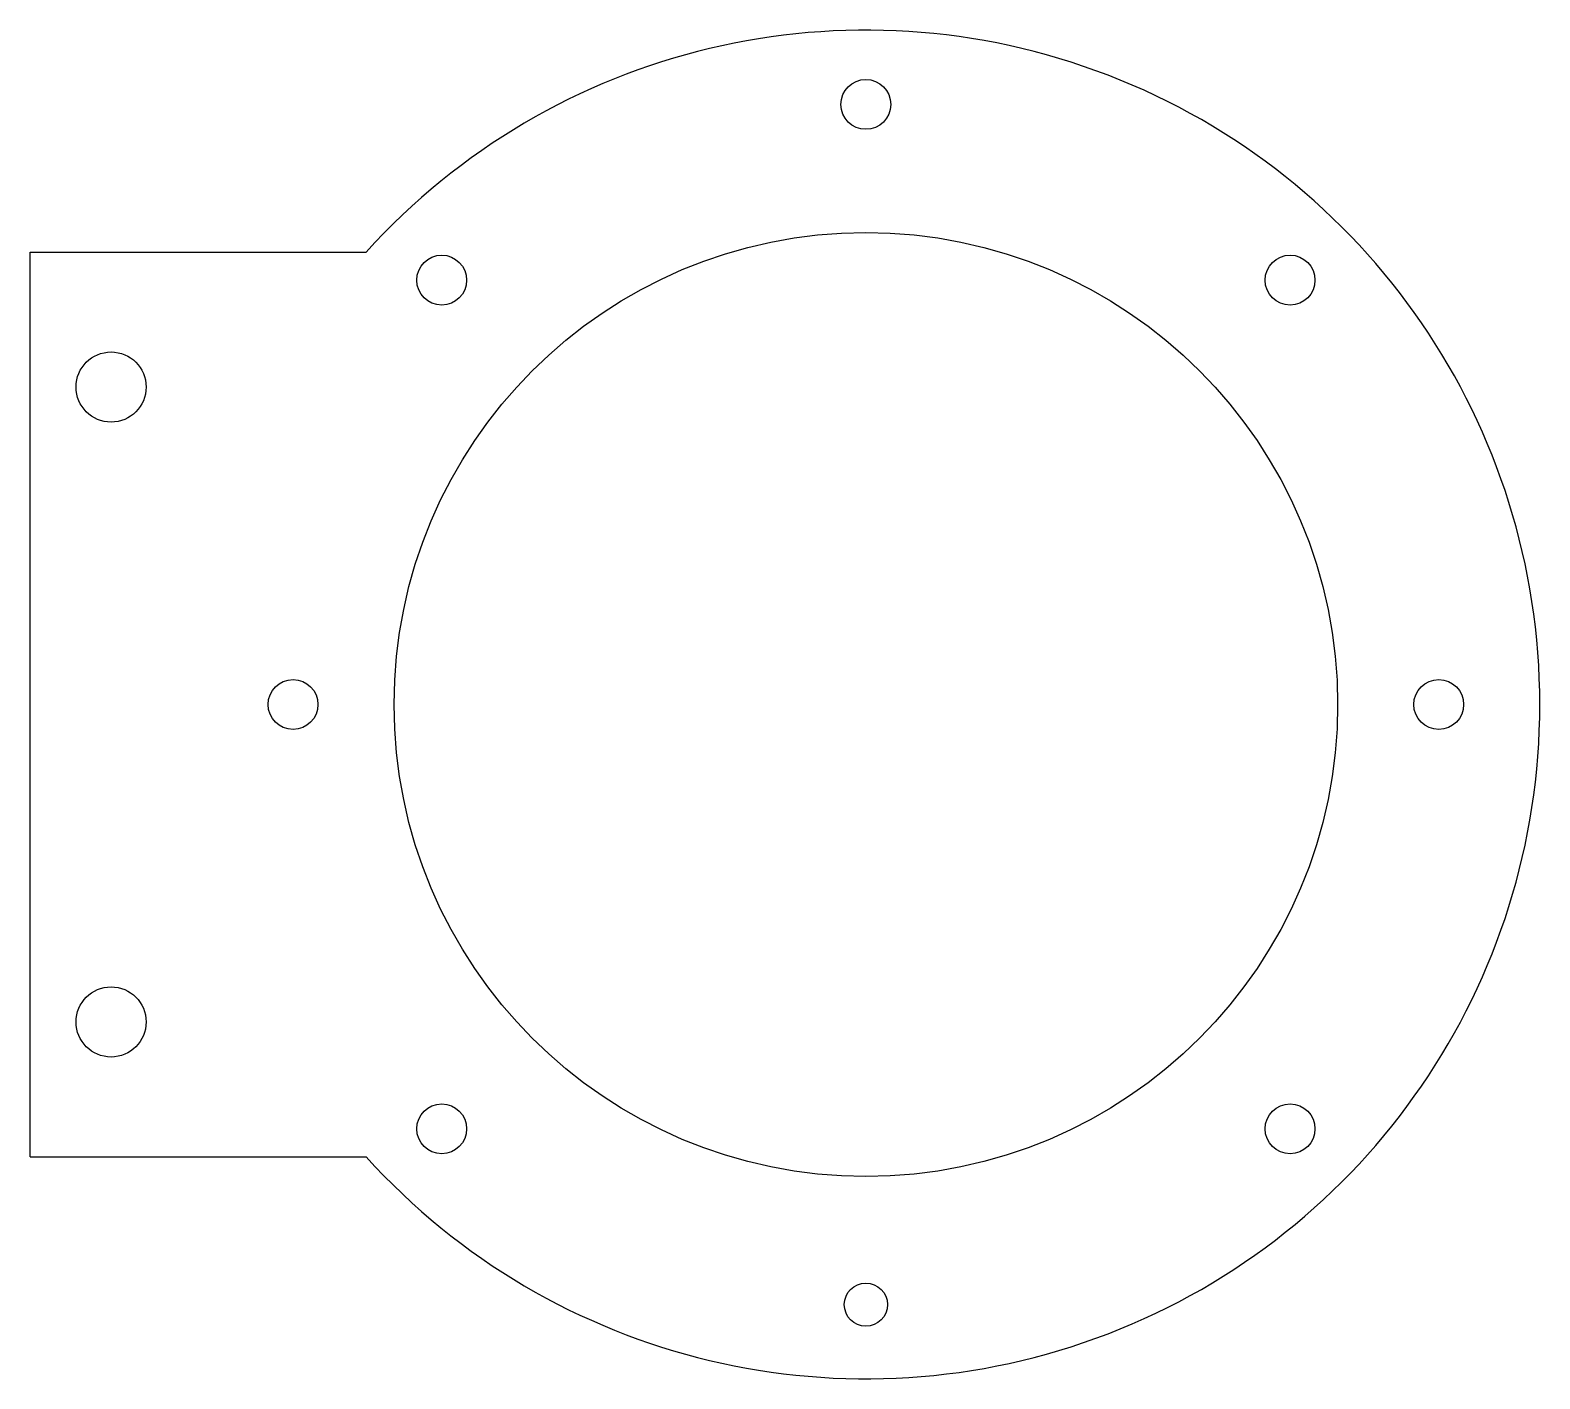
# Model space of a CAD drawing. Header units: millimetres. Extents: x -12 to 100, y -84 to 16.
import ezdxf

# ---------------------------------------------------------------- set-up
doc = ezdxf.new("R2010")
doc.units = ezdxf.units.MM

msp = doc.modelspace()

# ---------------------------------------------------------------- linework, layer by layer
at = {"color": 7, "linetype": 'Continuous', "lineweight": 25}
for p, q in [((-12, -67.08), (-12, 0)), ((-12, 0), (12.92, 0)), ((-12, -67.08), (12.92, -67.08))]:
    msp.add_line(p, q, dxfattribs=at)
at = {"color": 7, "linetype": 'Continuous'}
for centre, radius in [((50, 10.96), 1.85), ((50, -33.54), 35), ((18.53, -2.07), 1.85), ((81.47, -2.07), 1.85), ((-6, -10), 2.6), ((7.5, -33.54), 1.85), ((92.5, -33.54), 1.85), ((-6, -57.08), 2.6), ((18.53, -65.01), 1.85), ((81.47, -65.01), 1.85), ((50, -78.04), 1.6)]:
    msp.add_circle(centre, radius, dxfattribs=at)
at = {"color": 7, "linetype": 'Continuous', "lineweight": 25}
for centre, radius in [((50, 10.96), 1.85), ((50, -33.54), 35), ((18.53, -2.07), 1.85), ((81.47, -2.07), 1.85), ((-6, -10), 2.6), ((7.5, -33.54), 1.85), ((92.5, -33.54), 1.85), ((-6, -57.08), 2.6), ((18.53, -65.01), 1.85), ((81.47, -65.01), 1.85), ((50, -78.04), 1.6)]:
    msp.add_circle(centre, radius, dxfattribs=at)
msp.add_arc((50, -33.54), 50, 222.1304, 137.8696, dxfattribs=at)

doc.saveas('drawing.dxf')
